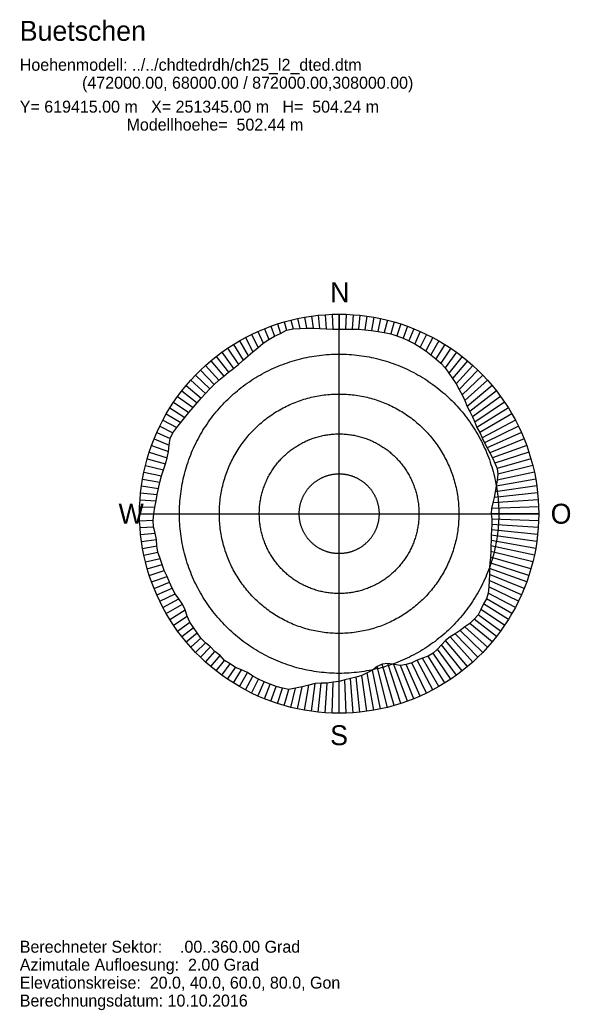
# Model space of a CAD drawing. Extents: x -80 to 58, y -124 to 124.
import ezdxf

# ---------------------------------------------------------------- set-up
doc = ezdxf.new("R2010")
doc.units = 0
for name, color, linetype in [('LINE001', 7, 'CONTINUOUS'), ('LINE002', 1, 'CONTINUOUS'), ('PLINE001', 7, 'CONTINUOUS'), ('PLINE002', 1, 'CONTINUOUS'), ('TEXT001', 7, 'CONTINUOUS')]:
    doc.layers.add(name, color=color, linetype=linetype)

msp = doc.modelspace()

# ---------------------------------------------------------------- linework, layer by layer
at = {"layer": 'LINE001'}
for p, q in [((0, -50), (0, 50)), ((-50, 0), (50, 0))]:
    msp.add_line(p, q, dxfattribs=at)
at = {"layer": 'LINE002'}
for p, q in [((-5.2264, 49.7261), (-4.8794, 46.4245)), ((-3.4878, 49.8782), (-3.2408, 46.3452)), ((-1.745, 49.9695), (-1.6144, 46.231)), ((0, 50), (0, 46.2543)), ((0, 50), (0, 46.2543)), ((1.745, 49.9695), (1.616, 46.276)), ((3.4878, 49.8782), (3.2356, 46.2712)), ((5.2264, 49.7261), (4.86, 46.2396)), ((-15.4508, 47.5528), (-14.6845, 45.1943)), ((-13.7819, 48.0631), (-13.1788, 45.9598)), ((-12.0961, 48.5148), (-11.5489, 46.3202)), ((-10.3956, 48.9074), (-9.8702, 46.4356)), ((-8.6824, 49.2404), (-8.1962, 46.483)), ((-6.9587, 49.5134), (-6.5345, 46.4953)), ((6.9587, 49.5134), (6.4767, 46.0838)), ((8.6824, 49.2404), (8.0914, 45.8885)), ((10.3956, 48.9074), (9.7021, 45.6447)), ((12.0961, 48.5148), (11.317, 45.3899)), ((13.7819, 48.0631), (12.918, 45.0505)), ((15.4508, 47.5528), (14.4858, 44.5828)), ((-21.9186, 44.9397), (-20.3232, 41.6688)), ((-20.3368, 45.6773), (-19.0216, 42.7232)), ((-18.7303, 46.3592), (-17.643, 43.668)), ((-17.101, 46.9846), (-16.1801, 44.4543)), ((17.101, 46.9846), (16.023, 44.0228)), ((18.7303, 46.3592), (17.5016, 43.3179)), ((20.3368, 45.6773), (18.9379, 42.5352)), ((21.9186, 44.9397), (20.3373, 41.6976)), ((-26.496, 42.4024), (-24.0445, 38.4793)), ((-25, 43.3013), (-22.8288, 39.5407)), ((-23.4736, 44.1474), (-21.5861, 40.5976)), ((23.4736, 44.1474), (21.7023, 40.816)), ((25, 43.3013), (23.0051, 39.846)), ((26.496, 42.4024), (24.2534, 38.8135)), ((-29.3893, 40.4509), (-26.4637, 36.4242)), ((-27.9596, 41.4519), (-25.2361, 37.4141)), ((27.9596, 41.4519), (25.4399, 37.7162)), ((29.3893, 40.4509), (26.5311, 36.5169)), ((-32.1394, 38.3022), (-28.9252, 34.4717)), ((-30.7831, 39.4005), (-27.6881, 35.4392)), ((30.7831, 39.4005), (27.5101, 35.2113)), ((32.1394, 38.3022), (28.4277, 33.8788)), ((-34.7329, 35.967), (-31.3026, 32.4148)), ((-33.4565, 37.1572), (-30.138, 33.4716)), ((33.4565, 37.1572), (29.2997, 32.5407)), ((34.7329, 35.967), (30.0876, 31.1566)), ((-37.1572, 33.4565), (-33.4938, 30.158)), ((-35.967, 34.7329), (-32.4116, 31.2995)), ((35.967, 34.7329), (30.8168, 29.7594)), ((37.1572, 33.4565), (31.4702, 28.3359)), ((-39.4005, 30.7831), (-35.5695, 27.7899)), ((-38.3022, 32.1394), (-34.5389, 28.9816)), ((38.3022, 32.1394), (32.0445, 26.8885)), ((39.4005, 30.7831), (32.7383, 25.578)), ((-41.4519, 27.9596), (-37.6314, 25.3827)), ((-40.4509, 29.3893), (-36.5865, 26.5816)), ((40.4509, 29.3893), (33.3949, 24.2628)), ((41.4519, 27.9596), (34.0086, 22.9391)), ((-43.3013, 25), (-39.6349, 22.8832)), ((-42.4024, 26.496), (-38.6281, 24.1375)), ((42.4024, 26.496), (34.524, 21.573)), ((43.3013, 25), (35.2716, 20.3641)), ((-44.1474, 23.4736), (-40.6475, 21.6127)), ((44.1474, 23.4736), (35.8202, 19.0459)), ((-45.6773, 20.3368), (-42.3025, 18.8343)), ((-44.9397, 21.9186), (-41.6293, 20.304)), ((44.9397, 21.9186), (36.4019, 17.7544)), ((45.6773, 20.3368), (37.1033, 16.5195)), ((-46.3592, 18.7303), (-42.5581, 17.1946)), ((46.3592, 18.7303), (37.7688, 15.2596)), ((-47.5528, 15.4508), (-43.0798, 13.9975)), ((-46.9846, 17.101), (-42.7359, 15.5546)), ((46.9846, 17.101), (38.4139, 13.9815)), ((47.5528, 15.4508), (39.04, 12.6849)), ((-48.0631, 13.7819), (-43.4912, 12.4709)), ((48.0631, 13.7819), (39.5902, 11.3523)), ((-48.9074, 10.3956), (-44.5055, 9.4599)), ((-48.5148, 12.0961), (-43.9801, 10.9655)), ((48.9074, 10.3956), (39.587, 8.4145)), ((48.5148, 12.0961), (39.7824, 9.9189)), ((-49.2404, 8.6824), (-44.9285, 7.9221)), ((49.2404, 8.6824), (39.3752, 6.9429)), ((-49.7261, 5.2264), (-45.5779, 4.7904)), ((-49.5134, 6.9587), (-45.2695, 6.3622)), ((49.7261, 5.2264), (38.8226, 4.0804)), ((49.5134, 6.9587), (39.1117, 5.4968)), ((-49.8782, 3.4878), (-45.8354, 3.2051)), ((49.8782, 3.4878), (38.5193, 2.6935)), ((-50, 0), (-46.4133, 0)), ((-49.9695, 1.745), (-46.1461, 1.6115)), ((50, 0), (38.1058, 0)), ((49.9695, 1.745), (38.182, 1.3333)), ((-49.9695, -1.745), (-46.5598, -1.6259)), ((49.9695, -1.745), (38.213, -1.3344)), ((-49.8782, -3.4878), (-46.49, -3.2509)), ((-49.7261, -5.2264), (-46.0705, -4.8422)), ((49.7261, -5.2264), (38.1434, -4.009)), ((49.8782, -3.4878), (38.2334, -2.6735)), ((-49.5134, -6.9587), (-45.7386, -6.4281)), ((49.2404, -8.6824), (38.0612, -6.7112)), ((49.5134, -6.9587), (38.1217, -5.3576)), ((-49.2404, -8.6824), (-45.6505, -8.0494)), ((-48.9074, -10.3956), (-45.4325, -9.657)), ((48.5148, -12.0961), (37.9843, -9.4706)), ((48.9074, -10.3956), (37.9923, -8.0755)), ((-48.5148, -12.0961), (-44.8332, -11.1782)), ((47.5528, -15.4508), (37.7494, -12.2655)), ((48.0631, -13.7819), (37.9059, -10.8693)), ((-48.0631, -13.7819), (-44.2951, -12.7014)), ((-47.5528, -15.4508), (-43.798, -14.2308)), ((46.9846, -17.101), (37.7054, -13.7237)), ((-46.9846, -17.101), (-43.1122, -15.6916)), ((-46.3592, -18.7303), (-42.457, -17.1538)), ((45.6773, -20.3368), (37.5743, -16.7292)), ((46.3592, -18.7303), (37.6384, -15.2069)), ((-45.6773, -20.3368), (-41.8458, -18.631)), ((44.9397, -21.9186), (37.4959, -18.288)), ((-44.9397, -21.9186), (-41.0903, -20.0411)), ((-44.1474, -23.4736), (-40.1443, -21.3451)), ((43.3013, -25), (36.8751, -21.2898)), ((44.1474, -23.4736), (37.3742, -19.8722)), ((-43.3013, -25), (-39.2339, -22.6517)), ((-42.4024, -26.496), (-38.5557, -24.0923)), ((41.4519, -27.9596), (35.5344, -23.9682)), ((42.4024, -26.496), (36.1275, -22.575)), ((-41.4519, -27.9596), (-38.1102, -25.7056)), ((-40.4509, -29.3893), (-37.3804, -27.1584)), ((39.4005, -30.7831), (33.8184, -26.4218)), ((40.4509, -29.3893), (34.8309, -25.3061)), ((-39.4005, -30.7831), (-36.4691, -28.4928)), ((35.967, -34.7329), (30.2782, -29.2394)), ((37.1572, -33.4565), (31.5008, -28.3635)), ((38.3022, -32.1394), (32.7414, -27.4733)), ((-38.3022, -32.1394), (-35.6047, -29.8759)), ((-37.1572, -33.4565), (-34.6537, -31.2023)), ((32.1394, -38.3022), (26.6653, -31.7784)), ((33.4565, -37.1572), (27.8024, -30.8777)), ((34.7329, -35.967), (29.0596, -30.0921)), ((-35.967, -34.7329), (-33.4839, -32.335)), ((-34.7329, -35.967), (-32.2371, -33.3825)), ((-33.4565, -37.1572), (-31.0967, -34.5364)), ((29.3893, -40.4509), (24.6532, -33.9322)), ((30.7831, -39.4005), (25.6487, -32.8289)), ((-32.1394, -38.3022), (-29.8071, -35.5227)), ((-30.7831, -39.4005), (-28.7024, -36.7375)), ((23.4736, -44.1474), (19.5195, -36.7108)), ((25, -43.3013), (20.9034, -36.2057)), ((26.496, -42.4024), (22.3103, -35.704)), ((27.9596, -41.4519), (23.5621, -34.9322)), ((-29.3893, -40.4509), (-27.3072, -37.5851)), ((-27.9596, -41.4519), (-25.9814, -38.519)), ((-26.496, -42.4024), (-24.4259, -39.0896)), ((10.3956, -48.9074), (8.3266, -39.1735)), ((12.0961, -48.5148), (9.5385, -38.2567)), ((13.7819, -48.0631), (10.8165, -37.7217)), ((15.4508, -47.5528), (12.1811, -37.4896)), ((17.101, -46.9846), (13.7386, -37.7465)), ((18.7303, -46.3592), (15.3515, -37.9962)), ((20.3368, -45.6773), (16.8339, -37.8096)), ((21.9186, -44.9397), (18.2067, -37.3292)), ((-25, -43.3013), (-22.983, -39.8078)), ((-23.4736, -44.1474), (-21.6484, -40.7146)), ((-21.9186, -44.9397), (-20.2018, -41.4199)), ((-20.3368, -45.6773), (-18.7507, -42.1148)), ((0, -50), (0, -42.0383)), ((1.745, -49.9695), (1.4549, -41.6624)), ((3.4878, -49.8782), (2.8888, -41.3124)), ((5.2264, -49.7261), (4.3003, -40.9143)), ((6.9587, -49.5134), (5.6924, -40.5034)), ((8.6824, -49.2404), (7.0319, -39.8798)), ((-18.7303, -46.3592), (-17.252, -42.7001)), ((-17.101, -46.9846), (-15.7495, -43.2714)), ((-15.4508, -47.5528), (-14.2106, -43.7359)), ((-13.7819, -48.0631), (-12.6375, -44.0723)), ((-12.0961, -48.5148), (-10.8929, -43.689)), ((-10.3956, -48.9074), (-9.2219, -43.3855)), ((-8.6824, -49.2404), (-7.5741, -42.9547)), ((-6.9587, -49.5134), (-5.9798, -42.5485)), ((-5.2264, -49.7261), (-4.4612, -42.4458)), ((-3.4878, -49.8782), (-2.9689, -42.4572)), ((-1.745, -49.9695), (-1.4744, -42.2219))]:
    msp.add_line(p, q, dxfattribs=at)
at = {"layer": 'PLINE001'}
for points in [[(0, 50), (1.745, 49.9695), (3.4878, 49.8782), (5.2264, 49.7261), (6.9587, 49.5134), (8.6824, 49.2404), (10.3956, 48.9074), (12.0961, 48.5148), (13.7819, 48.0631), (15.4508, 47.5528), (17.101, 46.9846), (18.7303, 46.3592), (20.3368, 45.6773), (21.9186, 44.9397), (23.4736, 44.1474), (25, 43.3013), (26.496, 42.4024), (27.9596, 41.4519), (29.3893, 40.4509), (30.7831, 39.4005), (32.1394, 38.3022), (33.4565, 37.1572), (34.7329, 35.967), (35.967, 34.7329), (37.1572, 33.4565), (38.3022, 32.1394), (39.4005, 30.7831), (40.4509, 29.3893), (41.4519, 27.9596), (42.4024, 26.496), (43.3013, 25), (44.1474, 23.4736), (44.9397, 21.9186), (45.6773, 20.3368), (46.3592, 18.7303), (46.9846, 17.101), (47.5528, 15.4508), (48.0631, 13.7819), (48.5148, 12.0961), (48.9074, 10.3956), (49.2404, 8.6824), (49.5134, 6.9587), (49.7261, 5.2264), (49.8782, 3.4878), (49.9695, 1.745), (50, 0), (49.9695, -1.745), (49.8782, -3.4878), (49.7261, -5.2264), (49.5134, -6.9587), (49.2404, -8.6824), (48.9074, -10.3956), (48.5148, -12.0961), (48.0631, -13.7819), (47.5528, -15.4508), (46.9846, -17.101), (46.3592, -18.7303), (45.6773, -20.3368), (44.9397, -21.9186), (44.1474, -23.4736), (43.3013, -25), (42.4024, -26.496), (41.4519, -27.9596), (40.4509, -29.3893), (39.4005, -30.7831), (38.3022, -32.1394), (37.1572, -33.4565), (35.967, -34.7329), (34.7329, -35.967), (33.4565, -37.1572), (32.1394, -38.3022), (30.7831, -39.4005), (29.3893, -40.4509), (27.9596, -41.4519), (26.496, -42.4024), (25, -43.3013), (23.4736, -44.1474), (21.9186, -44.9397), (20.3368, -45.6773), (18.7303, -46.3592), (17.101, -46.9846), (15.4508, -47.5528), (13.7819, -48.0631), (12.0961, -48.5148), (10.3956, -48.9074), (8.6824, -49.2404), (6.9587, -49.5134), (5.2264, -49.7261), (3.4878, -49.8782), (1.745, -49.9695), (0, -50), (-1.745, -49.9695), (-3.4878, -49.8782), (-5.2264, -49.7261), (-6.9587, -49.5134), (-8.6824, -49.2404), (-10.3956, -48.9074), (-12.0961, -48.5148), (-13.7819, -48.0631), (-15.4508, -47.5528), (-17.101, -46.9846), (-18.7303, -46.3592), (-20.3368, -45.6773), (-21.9186, -44.9397), (-23.4736, -44.1474), (-25, -43.3013), (-26.496, -42.4024), (-27.9596, -41.4519), (-29.3893, -40.4509), (-30.7831, -39.4005), (-32.1394, -38.3022), (-33.4565, -37.1572), (-34.7329, -35.967), (-35.967, -34.7329), (-37.1572, -33.4565), (-38.3022, -32.1394), (-39.4005, -30.7831), (-40.4509, -29.3893), (-41.4519, -27.9596), (-42.4024, -26.496), (-43.3013, -25), (-44.1474, -23.4736), (-44.9397, -21.9186), (-45.6773, -20.3368), (-46.3592, -18.7303), (-46.9846, -17.101), (-47.5528, -15.4508), (-48.0631, -13.7819), (-48.5148, -12.0961), (-48.9074, -10.3956), (-49.2404, -8.6824), (-49.5134, -6.9587), (-49.7261, -5.2264), (-49.8782, -3.4878), (-49.9695, -1.745), (-50, 0), (-49.9695, 1.745), (-49.8782, 3.4878), (-49.7261, 5.2264), (-49.5134, 6.9587), (-49.2404, 8.6824), (-48.9074, 10.3956), (-48.5148, 12.0961), (-48.0631, 13.7819), (-47.5528, 15.4508), (-46.9846, 17.101), (-46.3592, 18.7303), (-45.6773, 20.3368), (-44.9397, 21.9186), (-44.1474, 23.4736), (-43.3013, 25), (-42.4024, 26.496), (-41.4519, 27.9596), (-40.4509, 29.3893), (-39.4005, 30.7831), (-38.3022, 32.1394), (-37.1572, 33.4565), (-35.967, 34.7329), (-34.7329, 35.967), (-33.4565, 37.1572), (-32.1394, 38.3022), (-30.7831, 39.4005), (-29.3893, 40.4509), (-27.9596, 41.4519), (-26.496, 42.4024), (-25, 43.3013), (-23.4736, 44.1474), (-21.9186, 44.9397), (-20.3368, 45.6773), (-18.7303, 46.3592), (-17.101, 46.9846), (-15.4508, 47.5528), (-13.7819, 48.0631), (-12.0961, 48.5148), (-10.3956, 48.9074), (-8.6824, 49.2404), (-6.9587, 49.5134), (-5.2264, 49.7261), (-3.4878, 49.8782), (-1.745, 49.9695), (0, 50)], [(0.6283, 39.9951), (1.2564, 39.9803), (1.8843, 39.9556), (2.5116, 39.9211), (3.1384, 39.8767), (3.7643, 39.8225), (4.3894, 39.7584), (5.0133, 39.6846), (5.636, 39.6009), (6.2574, 39.5075), (6.8772, 39.4044), (7.4953, 39.2915), (8.1115, 39.1689), (8.7257, 39.0367), (9.3378, 38.8948), (9.9476, 38.7433), (10.5549, 38.5823), (11.1596, 38.4117), (11.7616, 38.2317), (12.3607, 38.0423), (12.9567, 37.8434), (13.5495, 37.6352), (14.139, 37.4178), (14.725, 37.1911), (15.3073, 36.9552), (15.8859, 36.7102), (16.4606, 36.4561), (17.0312, 36.1931), (17.5976, 35.9211), (18.1596, 35.6403), (18.7172, 35.3506), (19.2701, 35.0523), (19.8183, 34.7453), (20.3617, 34.4297), (20.8999, 34.1056), (21.4331, 33.7731), (21.9609, 33.4323), (22.4833, 33.0832), (23.0002, 32.726), (23.5114, 32.3607), (24.0168, 31.9874), (24.5163, 31.6062), (25.0097, 31.2172), (25.497, 30.8205), (25.9779, 30.4162), (26.4525, 30.0044), (26.9205, 29.5852), (27.3819, 29.1587), (27.8365, 28.7251), (28.2843, 28.2843), (28.7251, 27.8365), (29.1587, 27.3819), (29.5852, 26.9205), (30.0044, 26.4525), (30.4162, 25.9779), (30.8205, 25.497), (31.2172, 25.0097), (31.6062, 24.5163), (31.9874, 24.0168), (32.3607, 23.5114), (32.726, 23.0002), (33.0832, 22.4833), (33.4323, 21.9609), (33.7731, 21.4331), (34.1056, 20.8999), (34.4297, 20.3617), (34.7453, 19.8183), (35.0523, 19.2701), (35.3506, 18.7172), (35.6403, 18.1596), (35.9211, 17.5976), (36.1931, 17.0312), (36.4561, 16.4606), (36.7102, 15.8859), (36.9552, 15.3073), (37.1911, 14.725), (37.4178, 14.139), (37.6352, 13.5495), (37.8434, 12.9567), (38.0423, 12.3607), (38.2317, 11.7616), (38.4117, 11.1596), (38.5823, 10.5549), (38.7433, 9.9476), (38.8948, 9.3378), (39.0367, 8.7257), (39.1689, 8.1115), (39.2915, 7.4953), (39.4044, 6.8772), (39.5075, 6.2574), (39.6009, 5.636), (39.6846, 5.0133), (39.7584, 4.3894), (39.8225, 3.7643), (39.8767, 3.1384), (39.9211, 2.5116), (39.9556, 1.8843), (39.9803, 1.2564), (39.9951, 0.6283), (40, 0), (39.9951, -0.6283), (39.9803, -1.2564), (39.9556, -1.8843), (39.9211, -2.5116), (39.8767, -3.1384), (39.8225, -3.7643), (39.7584, -4.3894), (39.6846, -5.0133), (39.6009, -5.636), (39.5075, -6.2574), (39.4044, -6.8772), (39.2915, -7.4953), (39.1689, -8.1115), (39.0367, -8.7257), (38.8948, -9.3378), (38.7433, -9.9476), (38.5823, -10.5549), (38.4117, -11.1596), (38.2317, -11.7616), (38.0423, -12.3607), (37.8434, -12.9567), (37.6352, -13.5495), (37.4178, -14.139), (37.1911, -14.725), (36.9552, -15.3073), (36.7102, -15.8859), (36.4561, -16.4606), (36.1931, -17.0312), (35.9211, -17.5976), (35.6403, -18.1596), (35.3506, -18.7172), (35.0523, -19.2701), (34.7453, -19.8183), (34.4297, -20.3617), (34.1056, -20.8999), (33.7731, -21.4331), (33.4323, -21.9609), (33.0832, -22.4833), (32.726, -23.0002), (32.3607, -23.5114), (31.9874, -24.0168), (31.6062, -24.5163), (31.2172, -25.0097), (30.8205, -25.497), (30.4162, -25.9779), (30.0044, -26.4525), (29.5852, -26.9205), (29.1587, -27.3819), (28.7251, -27.8365), (28.2843, -28.2843), (27.8365, -28.7251), (27.3819, -29.1587), (26.9205, -29.5852), (26.4525, -30.0044), (25.9779, -30.4162), (25.497, -30.8205), (25.0097, -31.2172), (24.5163, -31.6062), (24.0168, -31.9874), (23.5114, -32.3607), (23.0002, -32.726), (22.4833, -33.0832), (21.9609, -33.4323), (21.4331, -33.7731), (20.8999, -34.1056), (20.3617, -34.4297), (19.8183, -34.7453), (19.2701, -35.0523), (18.7172, -35.3506), (18.1596, -35.6403), (17.5976, -35.9211), (17.0312, -36.1931), (16.4606, -36.4561), (15.8859, -36.7102), (15.3073, -36.9552), (14.725, -37.1911), (14.139, -37.4178), (13.5495, -37.6352), (12.9567, -37.8434), (12.3607, -38.0423), (11.7616, -38.2317), (11.1596, -38.4117), (10.5549, -38.5823), (9.9476, -38.7433), (9.3378, -38.8948), (8.7257, -39.0367), (8.1115, -39.1689), (7.4953, -39.2915), (6.8772, -39.4044), (6.2574, -39.5075), (5.636, -39.6009), (5.0133, -39.6846), (4.3894, -39.7584), (3.7643, -39.8225), (3.1384, -39.8767), (2.5116, -39.9211), (1.8843, -39.9556), (1.2564, -39.9803), (0.6283, -39.9951), (0, -40), (-0.6283, -39.9951), (-1.2564, -39.9803), (-1.8843, -39.9556), (-2.5116, -39.9211), (-3.1384, -39.8767), (-3.7643, -39.8225), (-4.3894, -39.7584), (-5.0133, -39.6846), (-5.636, -39.6009), (-6.2574, -39.5075), (-6.8772, -39.4044), (-7.4953, -39.2915), (-8.1115, -39.1689), (-8.7257, -39.0367), (-9.3378, -38.8948), (-9.9476, -38.7433), (-10.5549, -38.5823), (-11.1596, -38.4117), (-11.7616, -38.2317), (-12.3607, -38.0423), (-12.9567, -37.8434), (-13.5495, -37.6352), (-14.139, -37.4178), (-14.725, -37.1911), (-15.3073, -36.9552), (-15.8859, -36.7102), (-16.4606, -36.4561), (-17.0312, -36.1931), (-17.5976, -35.9211), (-18.1596, -35.6403), (-18.7172, -35.3506), (-19.2701, -35.0523), (-19.8183, -34.7453), (-20.3617, -34.4297), (-20.8999, -34.1056), (-21.4331, -33.7731), (-21.9609, -33.4323), (-22.4833, -33.0832), (-23.0002, -32.726), (-23.5114, -32.3607), (-24.0168, -31.9874), (-24.5163, -31.6062), (-25.0097, -31.2172), (-25.497, -30.8205), (-25.9779, -30.4162), (-26.4525, -30.0044), (-26.9205, -29.5852), (-27.3819, -29.1587), (-27.8365, -28.7251), (-28.2843, -28.2843), (-28.7251, -27.8365), (-29.1587, -27.3819), (-29.5852, -26.9205), (-30.0044, -26.4525), (-30.4162, -25.9779), (-30.8205, -25.497), (-31.2172, -25.0097), (-31.6062, -24.5163), (-31.9874, -24.0168), (-32.3607, -23.5114), (-32.726, -23.0002), (-33.0832, -22.4833), (-33.4323, -21.9609), (-33.7731, -21.4331), (-34.1056, -20.8999), (-34.4297, -20.3617), (-34.7453, -19.8183), (-35.0523, -19.2701), (-35.3506, -18.7172), (-35.6403, -18.1596), (-35.9211, -17.5976), (-36.1931, -17.0312), (-36.4561, -16.4606), (-36.7102, -15.8859), (-36.9552, -15.3073), (-37.1911, -14.725), (-37.4178, -14.139), (-37.6352, -13.5495), (-37.8434, -12.9567), (-38.0423, -12.3607), (-38.2317, -11.7616), (-38.4117, -11.1596), (-38.5823, -10.5549), (-38.7433, -9.9476), (-38.8948, -9.3378), (-39.0367, -8.7257), (-39.1689, -8.1115), (-39.2915, -7.4953), (-39.4044, -6.8772), (-39.5075, -6.2574), (-39.6009, -5.636), (-39.6846, -5.0133), (-39.7584, -4.3894), (-39.8225, -3.7643), (-39.8767, -3.1384), (-39.9211, -2.5116), (-39.9556, -1.8843), (-39.9803, -1.2564), (-39.9951, -0.6283), (-40, 0), (-39.9951, 0.6283), (-39.9803, 1.2564), (-39.9556, 1.8843), (-39.9211, 2.5116), (-39.8767, 3.1384), (-39.8225, 3.7643), (-39.7584, 4.3894), (-39.6846, 5.0133), (-39.6009, 5.636), (-39.5075, 6.2574), (-39.4044, 6.8772), (-39.2915, 7.4953), (-39.1689, 8.1115), (-39.0367, 8.7257), (-38.8948, 9.3378), (-38.7433, 9.9476), (-38.5823, 10.5549), (-38.4117, 11.1596), (-38.2317, 11.7616), (-38.0423, 12.3607), (-37.8434, 12.9567), (-37.6352, 13.5495), (-37.4178, 14.139), (-37.1911, 14.725), (-36.9552, 15.3073), (-36.7102, 15.8859), (-36.4561, 16.4606), (-36.1931, 17.0312), (-35.9211, 17.5976), (-35.6403, 18.1596), (-35.3506, 18.7172), (-35.0523, 19.2701), (-34.7453, 19.8183), (-34.4297, 20.3617), (-34.1056, 20.8999), (-33.7731, 21.4331), (-33.4323, 21.9609), (-33.0832, 22.4833), (-32.726, 23.0002), (-32.3607, 23.5114), (-31.9874, 24.0168), (-31.6062, 24.5163), (-31.2172, 25.0097), (-30.8205, 25.497), (-30.4162, 25.9779), (-30.0044, 26.4525), (-29.5852, 26.9205), (-29.1587, 27.3819), (-28.7251, 27.8365), (-28.2843, 28.2843), (-27.8365, 28.7251), (-27.3819, 29.1587), (-26.9205, 29.5852), (-26.4525, 30.0044), (-25.9779, 30.4162), (-25.497, 30.8205), (-25.0097, 31.2172), (-24.5163, 31.6062), (-24.0168, 31.9874), (-23.5114, 32.3607), (-23.0002, 32.726), (-22.4833, 33.0832), (-21.9609, 33.4323), (-21.4331, 33.7731), (-20.8999, 34.1056), (-20.3617, 34.4297), (-19.8183, 34.7453), (-19.2701, 35.0523), (-18.7172, 35.3506), (-18.1596, 35.6403), (-17.5976, 35.9211), (-17.0312, 36.1931), (-16.4606, 36.4561), (-15.8859, 36.7102), (-15.3073, 36.9552), (-14.725, 37.1911), (-14.139, 37.4178), (-13.5495, 37.6352), (-12.9567, 37.8434), (-12.3607, 38.0423), (-11.7616, 38.2317), (-11.1596, 38.4117), (-10.5549, 38.5823), (-9.9476, 38.7433), (-9.3378, 38.8948), (-8.7257, 39.0367), (-8.1115, 39.1689), (-7.4953, 39.2915), (-6.8772, 39.4044), (-6.2574, 39.5075), (-5.636, 39.6009), (-5.0133, 39.6846), (-4.3894, 39.7584), (-3.7643, 39.8225), (-3.1384, 39.8767), (-2.5116, 39.9211), (-1.8843, 39.9556), (-1.2564, 39.9803), (-0.6283, 39.9951), (0, 40), (0.6283, 39.9951)], [(0.4712, 29.9963), (0.9423, 29.9852), (1.4132, 29.9667), (1.8837, 29.9408), (2.3538, 29.9075), (2.8232, 29.8669), (3.292, 29.8188), (3.76, 29.7634), (4.227, 29.7007), (4.693, 29.6306), (5.1579, 29.5533), (5.6214, 29.4686), (6.0836, 29.3767), (6.5443, 29.2775), (7.0034, 29.1711), (7.4607, 29.0575), (7.9162, 28.9367), (8.3697, 28.8088), (8.8212, 28.6738), (9.2705, 28.5317), (9.7175, 28.3826), (10.1621, 28.2264), (10.6042, 28.0633), (11.0437, 27.8933), (11.4805, 27.7164), (11.9144, 27.5326), (12.3454, 27.3421), (12.7734, 27.1448), (13.1982, 26.9408), (13.6197, 26.7302), (14.0379, 26.513), (14.4526, 26.2892), (14.8638, 26.0589), (15.2712, 25.8223), (15.675, 25.5792), (16.0748, 25.3298), (16.4707, 25.0742), (16.8625, 24.8124), (17.2502, 24.5445), (17.6336, 24.2705), (18.0126, 23.9905), (18.3872, 23.7047), (18.7573, 23.4129), (19.1227, 23.1154), (19.4834, 22.8122), (19.8394, 22.5033), (20.1904, 22.1889), (20.5364, 21.8691), (20.8774, 21.5438), (21.2132, 21.2132), (21.5438, 20.8774), (21.8691, 20.5364), (22.1889, 20.1904), (22.5033, 19.8394), (22.8122, 19.4834), (23.1154, 19.1227), (23.4129, 18.7573), (23.7047, 18.3872), (23.9905, 18.0126), (24.2705, 17.6336), (24.5445, 17.2502), (24.8124, 16.8625), (25.0742, 16.4707), (25.3298, 16.0748), (25.5792, 15.675), (25.8223, 15.2712), (26.0589, 14.8638), (26.2892, 14.4526), (26.513, 14.0379), (26.7302, 13.6197), (26.9408, 13.1982), (27.1448, 12.7734), (27.3421, 12.3454), (27.5326, 11.9144), (27.7164, 11.4805), (27.8933, 11.0437), (28.0633, 10.6042), (28.2264, 10.1621), (28.3826, 9.7175), (28.5317, 9.2705), (28.6738, 8.8212), (28.8088, 8.3697), (28.9367, 7.9162), (29.0575, 7.4607), (29.1711, 7.0034), (29.2775, 6.5443), (29.3767, 6.0836), (29.4686, 5.6214), (29.5533, 5.1579), (29.6306, 4.693), (29.7007, 4.227), (29.7634, 3.76), (29.8188, 3.292), (29.8669, 2.8232), (29.9075, 2.3538), (29.9408, 1.8837), (29.9667, 1.4132), (29.9852, 0.9423), (29.9963, 0.4712), (30, 0), (29.9963, -0.4712), (29.9852, -0.9423), (29.9667, -1.4132), (29.9408, -1.8837), (29.9075, -2.3538), (29.8669, -2.8232), (29.8188, -3.292), (29.7634, -3.76), (29.7007, -4.227), (29.6306, -4.693), (29.5533, -5.1579), (29.4686, -5.6214), (29.3767, -6.0836), (29.2775, -6.5443), (29.1711, -7.0034), (29.0575, -7.4607), (28.9367, -7.9162), (28.8088, -8.3697), (28.6738, -8.8212), (28.5317, -9.2705), (28.3826, -9.7175), (28.2264, -10.1621), (28.0633, -10.6042), (27.8933, -11.0437), (27.7164, -11.4805), (27.5326, -11.9144), (27.3421, -12.3454), (27.1448, -12.7734), (26.9408, -13.1982), (26.7302, -13.6197), (26.513, -14.0379), (26.2892, -14.4526), (26.0589, -14.8638), (25.8223, -15.2712), (25.5792, -15.675), (25.3298, -16.0748), (25.0742, -16.4707), (24.8124, -16.8625), (24.5445, -17.2502), (24.2705, -17.6336), (23.9905, -18.0126), (23.7047, -18.3872), (23.4129, -18.7573), (23.1154, -19.1227), (22.8122, -19.4834), (22.5033, -19.8394), (22.1889, -20.1904), (21.8691, -20.5364), (21.5438, -20.8774), (21.2132, -21.2132), (20.8774, -21.5438), (20.5364, -21.8691), (20.1904, -22.1889), (19.8394, -22.5033), (19.4834, -22.8122), (19.1227, -23.1154), (18.7573, -23.4129), (18.3872, -23.7047), (18.0126, -23.9905), (17.6336, -24.2705), (17.2502, -24.5445), (16.8625, -24.8124), (16.4707, -25.0742), (16.0748, -25.3298), (15.675, -25.5792), (15.2712, -25.8223), (14.8638, -26.0589), (14.4526, -26.2892), (14.0379, -26.513), (13.6197, -26.7302), (13.1982, -26.9408), (12.7734, -27.1448), (12.3454, -27.3421), (11.9144, -27.5326), (11.4805, -27.7164), (11.0437, -27.8933), (10.6042, -28.0633), (10.1621, -28.2264), (9.7175, -28.3826), (9.2705, -28.5317), (8.8212, -28.6738), (8.3697, -28.8088), (7.9162, -28.9367), (7.4607, -29.0575), (7.0034, -29.1711), (6.5443, -29.2775), (6.0836, -29.3767), (5.6214, -29.4686), (5.1579, -29.5533), (4.693, -29.6306), (4.227, -29.7007), (3.76, -29.7634), (3.292, -29.8188), (2.8232, -29.8669), (2.3538, -29.9075), (1.8837, -29.9408), (1.4132, -29.9667), (0.9423, -29.9852), (0.4712, -29.9963), (0, -30), (-0.4712, -29.9963), (-0.9423, -29.9852), (-1.4132, -29.9667), (-1.8837, -29.9408), (-2.3538, -29.9075), (-2.8232, -29.8669), (-3.292, -29.8188), (-3.76, -29.7634), (-4.227, -29.7007), (-4.693, -29.6306), (-5.1579, -29.5533), (-5.6214, -29.4686), (-6.0836, -29.3767), (-6.5443, -29.2775), (-7.0034, -29.1711), (-7.4607, -29.0575), (-7.9162, -28.9367), (-8.3697, -28.8088), (-8.8212, -28.6738), (-9.2705, -28.5317), (-9.7175, -28.3826), (-10.1621, -28.2264), (-10.6042, -28.0633), (-11.0437, -27.8933), (-11.4805, -27.7164), (-11.9144, -27.5326), (-12.3454, -27.3421), (-12.7734, -27.1448), (-13.1982, -26.9408), (-13.6197, -26.7302), (-14.0379, -26.513), (-14.4526, -26.2892), (-14.8638, -26.0589), (-15.2712, -25.8223), (-15.675, -25.5792), (-16.0748, -25.3298), (-16.4707, -25.0742), (-16.8625, -24.8124), (-17.2502, -24.5445), (-17.6336, -24.2705), (-18.0126, -23.9905), (-18.3872, -23.7047), (-18.7573, -23.4129), (-19.1227, -23.1154), (-19.4834, -22.8122), (-19.8394, -22.5033), (-20.1904, -22.1889), (-20.5364, -21.8691), (-20.8774, -21.5438), (-21.2132, -21.2132), (-21.5438, -20.8774), (-21.8691, -20.5364), (-22.1889, -20.1904), (-22.5033, -19.8394), (-22.8122, -19.4834), (-23.1154, -19.1227), (-23.4129, -18.7573), (-23.7047, -18.3872), (-23.9905, -18.0126), (-24.2705, -17.6336), (-24.5445, -17.2502), (-24.8124, -16.8625), (-25.0742, -16.4707), (-25.3298, -16.0748), (-25.5792, -15.675), (-25.8223, -15.2712), (-26.0589, -14.8638), (-26.2892, -14.4526), (-26.513, -14.0379), (-26.7302, -13.6197), (-26.9408, -13.1982), (-27.1448, -12.7734), (-27.3421, -12.3454), (-27.5326, -11.9144), (-27.7164, -11.4805), (-27.8933, -11.0437), (-28.0633, -10.6042), (-28.2264, -10.1621), (-28.3826, -9.7175), (-28.5317, -9.2705), (-28.6738, -8.8212), (-28.8088, -8.3697), (-28.9367, -7.9162), (-29.0575, -7.4607), (-29.1711, -7.0034), (-29.2775, -6.5443), (-29.3767, -6.0836), (-29.4686, -5.6214), (-29.5533, -5.1579), (-29.6306, -4.693), (-29.7007, -4.227), (-29.7634, -3.76), (-29.8188, -3.292), (-29.8669, -2.8232), (-29.9075, -2.3538), (-29.9408, -1.8837), (-29.9667, -1.4132), (-29.9852, -0.9423), (-29.9963, -0.4712), (-30, 0), (-29.9963, 0.4712), (-29.9852, 0.9423), (-29.9667, 1.4132), (-29.9408, 1.8837), (-29.9075, 2.3538), (-29.8669, 2.8232), (-29.8188, 3.292), (-29.7634, 3.76), (-29.7007, 4.227), (-29.6306, 4.693), (-29.5533, 5.1579), (-29.4686, 5.6214), (-29.3767, 6.0836), (-29.2775, 6.5443), (-29.1711, 7.0034), (-29.0575, 7.4607), (-28.9367, 7.9162), (-28.8088, 8.3697), (-28.6738, 8.8212), (-28.5317, 9.2705), (-28.3826, 9.7175), (-28.2264, 10.1621), (-28.0633, 10.6042), (-27.8933, 11.0437), (-27.7164, 11.4805), (-27.5326, 11.9144), (-27.3421, 12.3454), (-27.1448, 12.7734), (-26.9408, 13.1982), (-26.7302, 13.6197), (-26.513, 14.0379), (-26.2892, 14.4526), (-26.0589, 14.8638), (-25.8223, 15.2712), (-25.5792, 15.675), (-25.3298, 16.0748), (-25.0742, 16.4707), (-24.8124, 16.8625), (-24.5445, 17.2502), (-24.2705, 17.6336), (-23.9905, 18.0126), (-23.7047, 18.3872), (-23.4129, 18.7573), (-23.1154, 19.1227), (-22.8122, 19.4834), (-22.5033, 19.8394), (-22.1889, 20.1904), (-21.8691, 20.5364), (-21.5438, 20.8774), (-21.2132, 21.2132), (-20.8774, 21.5438), (-20.5364, 21.8691), (-20.1904, 22.1889), (-19.8394, 22.5033), (-19.4834, 22.8122), (-19.1227, 23.1154), (-18.7573, 23.4129), (-18.3872, 23.7047), (-18.0126, 23.9905), (-17.6336, 24.2705), (-17.2502, 24.5445), (-16.8625, 24.8124), (-16.4707, 25.0742), (-16.0748, 25.3298), (-15.675, 25.5792), (-15.2712, 25.8223), (-14.8638, 26.0589), (-14.4526, 26.2892), (-14.0379, 26.513), (-13.6197, 26.7302), (-13.1982, 26.9408), (-12.7734, 27.1448), (-12.3454, 27.3421), (-11.9144, 27.5326), (-11.4805, 27.7164), (-11.0437, 27.8933), (-10.6042, 28.0633), (-10.1621, 28.2264), (-9.7175, 28.3826), (-9.2705, 28.5317), (-8.8212, 28.6738), (-8.3697, 28.8088), (-7.9162, 28.9367), (-7.4607, 29.0575), (-7.0034, 29.1711), (-6.5443, 29.2775), (-6.0836, 29.3767), (-5.6214, 29.4686), (-5.1579, 29.5533), (-4.693, 29.6306), (-4.227, 29.7007), (-3.76, 29.7634), (-3.292, 29.8188), (-2.8232, 29.8669), (-2.3538, 29.9075), (-1.8837, 29.9408), (-1.4132, 29.9667), (-0.9423, 29.9852), (-0.4712, 29.9963), (0, 30), (0.4712, 29.9963)], [(0.3141, 19.9975), (0.6282, 19.9901), (0.9421, 19.9778), (1.2558, 19.9605), (1.5692, 19.9383), (1.8822, 19.9112), (2.1947, 19.8792), (2.5067, 19.8423), (2.818, 19.8005), (3.1287, 19.7538), (3.4386, 19.7022), (3.7476, 19.6457), (4.0557, 19.5845), (4.3629, 19.5183), (4.6689, 19.4474), (4.9738, 19.3717), (5.2775, 19.2911), (5.5798, 19.2059), (5.8808, 19.1159), (6.1803, 19.0211), (6.4783, 18.9217), (6.7748, 18.8176), (7.0695, 18.7089), (7.3625, 18.5955), (7.6537, 18.4776), (7.943, 18.3551), (8.2303, 18.2281), (8.5156, 18.0965), (8.7988, 17.9606), (9.0798, 17.8201), (9.3586, 17.6753), (9.6351, 17.5261), (9.9092, 17.3726), (10.1808, 17.2148), (10.45, 17.0528), (10.7165, 16.8866), (10.9805, 16.7161), (11.2417, 16.5416), (11.5001, 16.363), (11.7557, 16.1803), (12.0084, 15.9937), (12.2581, 15.8031), (12.5049, 15.6086), (12.7485, 15.4103), (12.989, 15.2081), (13.2262, 15.0022), (13.4602, 14.7926), (13.6909, 14.5794), (13.9183, 14.3625), (14.1421, 14.1421), (14.3625, 13.9183), (14.5794, 13.6909), (14.7926, 13.4602), (15.0022, 13.2262), (15.2081, 12.989), (15.4103, 12.7485), (15.6086, 12.5049), (15.8031, 12.2581), (15.9937, 12.0084), (16.1803, 11.7557), (16.363, 11.5001), (16.5416, 11.2417), (16.7161, 10.9805), (16.8866, 10.7165), (17.0528, 10.45), (17.2148, 10.1808), (17.3726, 9.9092), (17.5261, 9.6351), (17.6753, 9.3586), (17.8201, 9.0798), (17.9606, 8.7988), (18.0965, 8.5156), (18.2281, 8.2303), (18.3551, 7.943), (18.4776, 7.6537), (18.5955, 7.3625), (18.7089, 7.0695), (18.8176, 6.7748), (18.9217, 6.4783), (19.0211, 6.1803), (19.1159, 5.8808), (19.2059, 5.5798), (19.2911, 5.2775), (19.3717, 4.9738), (19.4474, 4.6689), (19.5183, 4.3629), (19.5845, 4.0557), (19.6457, 3.7476), (19.7022, 3.4386), (19.7538, 3.1287), (19.8005, 2.818), (19.8423, 2.5067), (19.8792, 2.1947), (19.9112, 1.8822), (19.9383, 1.5692), (19.9605, 1.2558), (19.9778, 0.9421), (19.9901, 0.6282), (19.9975, 0.3141), (20, 0), (19.9975, -0.3141), (19.9901, -0.6282), (19.9778, -0.9421), (19.9605, -1.2558), (19.9383, -1.5692), (19.9112, -1.8822), (19.8792, -2.1947), (19.8423, -2.5067), (19.8005, -2.818), (19.7538, -3.1287), (19.7022, -3.4386), (19.6457, -3.7476), (19.5845, -4.0557), (19.5183, -4.3629), (19.4474, -4.6689), (19.3717, -4.9738), (19.2911, -5.2775), (19.2059, -5.5798), (19.1159, -5.8808), (19.0211, -6.1803), (18.9217, -6.4783), (18.8176, -6.7748), (18.7089, -7.0695), (18.5955, -7.3625), (18.4776, -7.6537), (18.3551, -7.943), (18.2281, -8.2303), (18.0965, -8.5156), (17.9606, -8.7988), (17.8201, -9.0798), (17.6753, -9.3586), (17.5261, -9.6351), (17.3726, -9.9092), (17.2148, -10.1808), (17.0528, -10.45), (16.8866, -10.7165), (16.7161, -10.9805), (16.5416, -11.2417), (16.363, -11.5001), (16.1803, -11.7557), (15.9937, -12.0084), (15.8031, -12.2581), (15.6086, -12.5049), (15.4103, -12.7485), (15.2081, -12.989), (15.0022, -13.2262), (14.7926, -13.4602), (14.5794, -13.6909), (14.3625, -13.9183), (14.1421, -14.1421), (13.9183, -14.3625), (13.6909, -14.5794), (13.4602, -14.7926), (13.2262, -15.0022), (12.989, -15.2081), (12.7485, -15.4103), (12.5049, -15.6086), (12.2581, -15.8031), (12.0084, -15.9937), (11.7557, -16.1803), (11.5001, -16.363), (11.2417, -16.5416), (10.9805, -16.7161), (10.7165, -16.8866), (10.45, -17.0528), (10.1808, -17.2148), (9.9092, -17.3726), (9.6351, -17.5261), (9.3586, -17.6753), (9.0798, -17.8201), (8.7988, -17.9606), (8.5156, -18.0965), (8.2303, -18.2281), (7.943, -18.3551), (7.6537, -18.4776), (7.3625, -18.5955), (7.0695, -18.7089), (6.7748, -18.8176), (6.4783, -18.9217), (6.1803, -19.0211), (5.8808, -19.1159), (5.5798, -19.2059), (5.2775, -19.2911), (4.9738, -19.3717), (4.6689, -19.4474), (4.3629, -19.5183), (4.0557, -19.5845), (3.7476, -19.6457), (3.4386, -19.7022), (3.1287, -19.7538), (2.818, -19.8005), (2.5067, -19.8423), (2.1947, -19.8792), (1.8822, -19.9112), (1.5692, -19.9383), (1.2558, -19.9605), (0.9421, -19.9778), (0.6282, -19.9901), (0.3141, -19.9975), (0, -20), (-0.3141, -19.9975), (-0.6282, -19.9901), (-0.9421, -19.9778), (-1.2558, -19.9605), (-1.5692, -19.9383), (-1.8822, -19.9112), (-2.1947, -19.8792), (-2.5067, -19.8423), (-2.818, -19.8005), (-3.1287, -19.7538), (-3.4386, -19.7022), (-3.7476, -19.6457), (-4.0557, -19.5845), (-4.3629, -19.5183), (-4.6689, -19.4474), (-4.9738, -19.3717), (-5.2775, -19.2911), (-5.5798, -19.2059), (-5.8808, -19.1159), (-6.1803, -19.0211), (-6.4783, -18.9217), (-6.7748, -18.8176), (-7.0695, -18.7089), (-7.3625, -18.5955), (-7.6537, -18.4776), (-7.943, -18.3551), (-8.2303, -18.2281), (-8.5156, -18.0965), (-8.7988, -17.9606), (-9.0798, -17.8201), (-9.3586, -17.6753), (-9.6351, -17.5261), (-9.9092, -17.3726), (-10.1808, -17.2148), (-10.45, -17.0528), (-10.7165, -16.8866), (-10.9805, -16.7161), (-11.2417, -16.5416), (-11.5001, -16.363), (-11.7557, -16.1803), (-12.0084, -15.9937), (-12.2581, -15.8031), (-12.5049, -15.6086), (-12.7485, -15.4103), (-12.989, -15.2081), (-13.2262, -15.0022), (-13.4602, -14.7926), (-13.6909, -14.5794), (-13.9183, -14.3625), (-14.1421, -14.1421), (-14.3625, -13.9183), (-14.5794, -13.6909), (-14.7926, -13.4602), (-15.0022, -13.2262), (-15.2081, -12.989), (-15.4103, -12.7485), (-15.6086, -12.5049), (-15.8031, -12.2581), (-15.9937, -12.0084), (-16.1803, -11.7557), (-16.363, -11.5001), (-16.5416, -11.2417), (-16.7161, -10.9805), (-16.8866, -10.7165), (-17.0528, -10.45), (-17.2148, -10.1808), (-17.3726, -9.9092), (-17.5261, -9.6351), (-17.6753, -9.3586), (-17.8201, -9.0798), (-17.9606, -8.7988), (-18.0965, -8.5156), (-18.2281, -8.2303), (-18.3551, -7.943), (-18.4776, -7.6537), (-18.5955, -7.3625), (-18.7089, -7.0695), (-18.8176, -6.7748), (-18.9217, -6.4783), (-19.0211, -6.1803), (-19.1159, -5.8808), (-19.2059, -5.5798), (-19.2911, -5.2775), (-19.3717, -4.9738), (-19.4474, -4.6689), (-19.5183, -4.3629), (-19.5845, -4.0557), (-19.6457, -3.7476), (-19.7022, -3.4386), (-19.7538, -3.1287), (-19.8005, -2.818), (-19.8423, -2.5067), (-19.8792, -2.1947), (-19.9112, -1.8822), (-19.9383, -1.5692), (-19.9605, -1.2558), (-19.9778, -0.9421), (-19.9901, -0.6282), (-19.9975, -0.3141), (-20, 0), (-19.9975, 0.3141), (-19.9901, 0.6282), (-19.9778, 0.9421), (-19.9605, 1.2558), (-19.9383, 1.5692), (-19.9112, 1.8822), (-19.8792, 2.1947), (-19.8423, 2.5067), (-19.8005, 2.818), (-19.7538, 3.1287), (-19.7022, 3.4386), (-19.6457, 3.7476), (-19.5845, 4.0557), (-19.5183, 4.3629), (-19.4474, 4.6689), (-19.3717, 4.9738), (-19.2911, 5.2775), (-19.2059, 5.5798), (-19.1159, 5.8808), (-19.0211, 6.1803), (-18.9217, 6.4783), (-18.8176, 6.7748), (-18.7089, 7.0695), (-18.5955, 7.3625), (-18.4776, 7.6537), (-18.3551, 7.943), (-18.2281, 8.2303), (-18.0965, 8.5156), (-17.9606, 8.7988), (-17.8201, 9.0798), (-17.6753, 9.3586), (-17.5261, 9.6351), (-17.3726, 9.9092), (-17.2148, 10.1808), (-17.0528, 10.45), (-16.8866, 10.7165), (-16.7161, 10.9805), (-16.5416, 11.2417), (-16.363, 11.5001), (-16.1803, 11.7557), (-15.9937, 12.0084), (-15.8031, 12.2581), (-15.6086, 12.5049), (-15.4103, 12.7485), (-15.2081, 12.989), (-15.0022, 13.2262), (-14.7926, 13.4602), (-14.5794, 13.6909), (-14.3625, 13.9183), (-14.1421, 14.1421), (-13.9183, 14.3625), (-13.6909, 14.5794), (-13.4602, 14.7926), (-13.2262, 15.0022), (-12.989, 15.2081), (-12.7485, 15.4103), (-12.5049, 15.6086), (-12.2581, 15.8031), (-12.0084, 15.9937), (-11.7557, 16.1803), (-11.5001, 16.363), (-11.2417, 16.5416), (-10.9805, 16.7161), (-10.7165, 16.8866), (-10.45, 17.0528), (-10.1808, 17.2148), (-9.9092, 17.3726), (-9.6351, 17.5261), (-9.3586, 17.6753), (-9.0798, 17.8201), (-8.7988, 17.9606), (-8.5156, 18.0965), (-8.2303, 18.2281), (-7.943, 18.3551), (-7.6537, 18.4776), (-7.3625, 18.5955), (-7.0695, 18.7089), (-6.7748, 18.8176), (-6.4783, 18.9217), (-6.1803, 19.0211), (-5.8808, 19.1159), (-5.5798, 19.2059), (-5.2775, 19.2911), (-4.9738, 19.3717), (-4.6689, 19.4474), (-4.3629, 19.5183), (-4.0557, 19.5845), (-3.7476, 19.6457), (-3.4386, 19.7022), (-3.1287, 19.7538), (-2.818, 19.8005), (-2.5067, 19.8423), (-2.1947, 19.8792), (-1.8822, 19.9112), (-1.5692, 19.9383), (-1.2558, 19.9605), (-0.9421, 19.9778), (-0.6282, 19.9901), (-0.3141, 19.9975), (0, 20), (0.3141, 19.9975)], [(0.1571, 9.9988), (0.3141, 9.9951), (0.4711, 9.9889), (0.6279, 9.9803), (0.7846, 9.9692), (0.9411, 9.9556), (1.0973, 9.9396), (1.2533, 9.9211), (1.409, 9.9002), (1.5643, 9.8769), (1.7193, 9.8511), (1.8738, 9.8229), (2.0279, 9.7922), (2.1814, 9.7592), (2.3345, 9.7237), (2.4869, 9.6858), (2.6387, 9.6456), (2.7899, 9.6029), (2.9404, 9.5579), (3.0902, 9.5106), (3.2392, 9.4609), (3.3874, 9.4088), (3.5347, 9.3544), (3.6812, 9.2978), (3.8268, 9.2388), (3.9715, 9.1775), (4.1151, 9.114), (4.2578, 9.0483), (4.3994, 8.9803), (4.5399, 8.9101), (4.6793, 8.8377), (4.8175, 8.7631), (4.9546, 8.6863), (5.0904, 8.6074), (5.225, 8.5264), (5.3583, 8.4433), (5.4902, 8.3581), (5.6208, 8.2708), (5.7501, 8.1815), (5.8779, 8.0902), (6.0042, 7.9968), (6.1291, 7.9016), (6.2524, 7.8043), (6.3742, 7.7051), (6.4945, 7.6041), (6.6131, 7.5011), (6.7301, 7.3963), (6.8455, 7.2897), (6.9591, 7.1813), (7.0711, 7.0711), (7.1813, 6.9591), (7.2897, 6.8455), (7.3963, 6.7301), (7.5011, 6.6131), (7.6041, 6.4945), (7.7051, 6.3742), (7.8043, 6.2524), (7.9016, 6.1291), (7.9968, 6.0042), (8.0902, 5.8779), (8.1815, 5.7501), (8.2708, 5.6208), (8.3581, 5.4902), (8.4433, 5.3583), (8.5264, 5.225), (8.6074, 5.0904), (8.6863, 4.9546), (8.7631, 4.8175), (8.8377, 4.6793), (8.9101, 4.5399), (8.9803, 4.3994), (9.0483, 4.2578), (9.114, 4.1151), (9.1775, 3.9715), (9.2388, 3.8268), (9.2978, 3.6812), (9.3544, 3.5347), (9.4088, 3.3874), (9.4609, 3.2392), (9.5106, 3.0902), (9.5579, 2.9404), (9.6029, 2.7899), (9.6456, 2.6387), (9.6858, 2.4869), (9.7237, 2.3345), (9.7592, 2.1814), (9.7922, 2.0279), (9.8229, 1.8738), (9.8511, 1.7193), (9.8769, 1.5643), (9.9002, 1.409), (9.9211, 1.2533), (9.9396, 1.0973), (9.9556, 0.9411), (9.9692, 0.7846), (9.9803, 0.6279), (9.9889, 0.4711), (9.9951, 0.3141), (9.9988, 0.1571), (10, 0), (9.9988, -0.1571), (9.9951, -0.3141), (9.9889, -0.4711), (9.9803, -0.6279), (9.9692, -0.7846), (9.9556, -0.9411), (9.9396, -1.0973), (9.9211, -1.2533), (9.9002, -1.409), (9.8769, -1.5643), (9.8511, -1.7193), (9.8229, -1.8738), (9.7922, -2.0279), (9.7592, -2.1814), (9.7237, -2.3345), (9.6858, -2.4869), (9.6456, -2.6387), (9.6029, -2.7899), (9.5579, -2.9404), (9.5106, -3.0902), (9.4609, -3.2392), (9.4088, -3.3874), (9.3544, -3.5347), (9.2978, -3.6812), (9.2388, -3.8268), (9.1775, -3.9715), (9.114, -4.1151), (9.0483, -4.2578), (8.9803, -4.3994), (8.9101, -4.5399), (8.8377, -4.6793), (8.7631, -4.8175), (8.6863, -4.9546), (8.6074, -5.0904), (8.5264, -5.225), (8.4433, -5.3583), (8.3581, -5.4902), (8.2708, -5.6208), (8.1815, -5.7501), (8.0902, -5.8779), (7.9968, -6.0042), (7.9016, -6.1291), (7.8043, -6.2524), (7.7051, -6.3742), (7.6041, -6.4945), (7.5011, -6.6131), (7.3963, -6.7301), (7.2897, -6.8455), (7.1813, -6.9591), (7.0711, -7.0711), (6.9591, -7.1813), (6.8455, -7.2897), (6.7301, -7.3963), (6.6131, -7.5011), (6.4945, -7.6041), (6.3742, -7.7051), (6.2524, -7.8043), (6.1291, -7.9016), (6.0042, -7.9968), (5.8779, -8.0902), (5.7501, -8.1815), (5.6208, -8.2708), (5.4902, -8.3581), (5.3583, -8.4433), (5.225, -8.5264), (5.0904, -8.6074), (4.9546, -8.6863), (4.8175, -8.7631), (4.6793, -8.8377), (4.5399, -8.9101), (4.3994, -8.9803), (4.2578, -9.0483), (4.1151, -9.114), (3.9715, -9.1775), (3.8268, -9.2388), (3.6812, -9.2978), (3.5347, -9.3544), (3.3874, -9.4088), (3.2392, -9.4609), (3.0902, -9.5106), (2.9404, -9.5579), (2.7899, -9.6029), (2.6387, -9.6456), (2.4869, -9.6858), (2.3345, -9.7237), (2.1814, -9.7592), (2.0279, -9.7922), (1.8738, -9.8229), (1.7193, -9.8511), (1.5643, -9.8769), (1.409, -9.9002), (1.2533, -9.9211), (1.0973, -9.9396), (0.9411, -9.9556), (0.7846, -9.9692), (0.6279, -9.9803), (0.4711, -9.9889), (0.3141, -9.9951), (0.1571, -9.9988), (0, -10), (-0.1571, -9.9988), (-0.3141, -9.9951), (-0.4711, -9.9889), (-0.6279, -9.9803), (-0.7846, -9.9692), (-0.9411, -9.9556), (-1.0973, -9.9396), (-1.2533, -9.9211), (-1.409, -9.9002), (-1.5643, -9.8769), (-1.7193, -9.8511), (-1.8738, -9.8229), (-2.0279, -9.7922), (-2.1814, -9.7592), (-2.3345, -9.7237), (-2.4869, -9.6858), (-2.6387, -9.6456), (-2.7899, -9.6029), (-2.9404, -9.5579), (-3.0902, -9.5106), (-3.2392, -9.4609), (-3.3874, -9.4088), (-3.5347, -9.3544), (-3.6812, -9.2978), (-3.8268, -9.2388), (-3.9715, -9.1775), (-4.1151, -9.114), (-4.2578, -9.0483), (-4.3994, -8.9803), (-4.5399, -8.9101), (-4.6793, -8.8377), (-4.8175, -8.7631), (-4.9546, -8.6863), (-5.0904, -8.6074), (-5.225, -8.5264), (-5.3583, -8.4433), (-5.4902, -8.3581), (-5.6208, -8.2708), (-5.7501, -8.1815), (-5.8779, -8.0902), (-6.0042, -7.9968), (-6.1291, -7.9016), (-6.2524, -7.8043), (-6.3742, -7.7051), (-6.4945, -7.6041), (-6.6131, -7.5011), (-6.7301, -7.3963), (-6.8455, -7.2897), (-6.9591, -7.1813), (-7.0711, -7.0711), (-7.1813, -6.9591), (-7.2897, -6.8455), (-7.3963, -6.7301), (-7.5011, -6.6131), (-7.6041, -6.4945), (-7.7051, -6.3742), (-7.8043, -6.2524), (-7.9016, -6.1291), (-7.9968, -6.0042), (-8.0902, -5.8779), (-8.1815, -5.7501), (-8.2708, -5.6208), (-8.3581, -5.4902), (-8.4433, -5.3583), (-8.5264, -5.225), (-8.6074, -5.0904), (-8.6863, -4.9546), (-8.7631, -4.8175), (-8.8377, -4.6793), (-8.9101, -4.5399), (-8.9803, -4.3994), (-9.0483, -4.2578), (-9.114, -4.1151), (-9.1775, -3.9715), (-9.2388, -3.8268), (-9.2978, -3.6812), (-9.3544, -3.5347), (-9.4088, -3.3874), (-9.4609, -3.2392), (-9.5106, -3.0902), (-9.5579, -2.9404), (-9.6029, -2.7899), (-9.6456, -2.6387), (-9.6858, -2.4869), (-9.7237, -2.3345), (-9.7592, -2.1814), (-9.7922, -2.0279), (-9.8229, -1.8738), (-9.8511, -1.7193), (-9.8769, -1.5643), (-9.9002, -1.409), (-9.9211, -1.2533), (-9.9396, -1.0973), (-9.9556, -0.9411), (-9.9692, -0.7846), (-9.9803, -0.6279), (-9.9889, -0.4711), (-9.9951, -0.3141), (-9.9988, -0.1571), (-10, 0), (-9.9988, 0.1571), (-9.9951, 0.3141), (-9.9889, 0.4711), (-9.9803, 0.6279), (-9.9692, 0.7846), (-9.9556, 0.9411), (-9.9396, 1.0973), (-9.9211, 1.2533), (-9.9002, 1.409), (-9.8769, 1.5643), (-9.8511, 1.7193), (-9.8229, 1.8738), (-9.7922, 2.0279), (-9.7592, 2.1814), (-9.7237, 2.3345), (-9.6858, 2.4869), (-9.6456, 2.6387), (-9.6029, 2.7899), (-9.5579, 2.9404), (-9.5106, 3.0902), (-9.4609, 3.2392), (-9.4088, 3.3874), (-9.3544, 3.5347), (-9.2978, 3.6812), (-9.2388, 3.8268), (-9.1775, 3.9715), (-9.114, 4.1151), (-9.0483, 4.2578), (-8.9803, 4.3994), (-8.9101, 4.5399), (-8.8377, 4.6793), (-8.7631, 4.8175), (-8.6863, 4.9546), (-8.6074, 5.0904), (-8.5264, 5.225), (-8.4433, 5.3583), (-8.3581, 5.4902), (-8.2708, 5.6208), (-8.1815, 5.7501), (-8.0902, 5.8779), (-7.9968, 6.0042), (-7.9016, 6.1291), (-7.8043, 6.2524), (-7.7051, 6.3742), (-7.6041, 6.4945), (-7.5011, 6.6131), (-7.3963, 6.7301), (-7.2897, 6.8455), (-7.1813, 6.9591), (-7.0711, 7.0711), (-6.9591, 7.1813), (-6.8455, 7.2897), (-6.7301, 7.3963), (-6.6131, 7.5011), (-6.4945, 7.6041), (-6.3742, 7.7051), (-6.2524, 7.8043), (-6.1291, 7.9016), (-6.0042, 7.9968), (-5.8779, 8.0902), (-5.7501, 8.1815), (-5.6208, 8.2708), (-5.4902, 8.3581), (-5.3583, 8.4433), (-5.225, 8.5264), (-5.0904, 8.6074), (-4.9546, 8.6863), (-4.8175, 8.7631), (-4.6793, 8.8377), (-4.5399, 8.9101), (-4.3994, 8.9803), (-4.2578, 9.0483), (-4.1151, 9.114), (-3.9715, 9.1775), (-3.8268, 9.2388), (-3.6812, 9.2978), (-3.5347, 9.3544), (-3.3874, 9.4088), (-3.2392, 9.4609), (-3.0902, 9.5106), (-2.9404, 9.5579), (-2.7899, 9.6029), (-2.6387, 9.6456), (-2.4869, 9.6858), (-2.3345, 9.7237), (-2.1814, 9.7592), (-2.0279, 9.7922), (-1.8738, 9.8229), (-1.7193, 9.8511), (-1.5643, 9.8769), (-1.409, 9.9002), (-1.2533, 9.9211), (-1.0973, 9.9396), (-0.9411, 9.9556), (-0.7846, 9.9692), (-0.6279, 9.9803), (-0.4711, 9.9889), (-0.3141, 9.9951), (-0.1571, 9.9988), (0, 10), (0.1571, 9.9988)]]:
    msp.add_lwpolyline(points, dxfattribs=at)
at = {"layer": 'PLINE002'}
msp.add_lwpolyline([(0, 46.2543), (1.616, 46.276), (3.2356, 46.2712), (4.86, 46.2396), (6.4767, 46.0838), (8.0914, 45.8885), (9.7021, 45.6447), (11.317, 45.3899), (12.918, 45.0505), (14.4858, 44.5828), (16.023, 44.0228), (17.5016, 43.3179), (18.9379, 42.5352), (20.3373, 41.6976), (21.7023, 40.816), (23.0051, 39.846), (24.2534, 38.8135), (25.4399, 37.7162), (26.5311, 36.5169), (27.5101, 35.2113), (28.4277, 33.8788), (29.2997, 32.5407), (30.0876, 31.1566), (30.8168, 29.7594), (31.4702, 28.3359), (32.0445, 26.8885), (32.7383, 25.578), (33.3949, 24.2628), (34.0086, 22.9391), (34.524, 21.573), (35.2716, 20.3641), (35.8202, 19.0459), (36.4019, 17.7544), (37.1033, 16.5195), (37.7688, 15.2596), (38.4139, 13.9815), (39.04, 12.6849), (39.5902, 11.3523), (39.7824, 9.9189), (39.587, 8.4145), (39.3752, 6.9429), (39.1117, 5.4968), (38.8226, 4.0804), (38.5193, 2.6935), (38.182, 1.3333), (38.1058, 0), (38.213, -1.3344), (38.2334, -2.6735), (38.1434, -4.009), (38.1217, -5.3576), (38.0612, -6.7112), (37.9923, -8.0755), (37.9843, -9.4706), (37.9059, -10.8693), (37.7494, -12.2655), (37.7054, -13.7237), (37.6384, -15.2069), (37.5743, -16.7292), (37.4959, -18.288), (37.3742, -19.8722), (36.8751, -21.2898), (36.1275, -22.575), (35.5344, -23.9682), (34.8309, -25.3061), (33.8184, -26.4218), (32.7414, -27.4733), (31.5008, -28.3635), (30.2782, -29.2394), (29.0596, -30.0921), (27.8024, -30.8777), (26.6653, -31.7785), (25.6487, -32.8289), (24.6532, -33.9322), (23.5621, -34.9322), (22.3103, -35.704), (20.9034, -36.2057), (19.5195, -36.7108), (18.2067, -37.3292), (16.8339, -37.8096), (15.3515, -37.9962), (13.7386, -37.7465), (12.1811, -37.4896), (10.8165, -37.7217), (9.5385, -38.2567), (8.3266, -39.1735), (7.0319, -39.8798), (5.6924, -40.5034), (4.3003, -40.9143), (2.8888, -41.3124), (1.4549, -41.6624), (0, -42.0383), (-1.4744, -42.2219), (-2.9689, -42.4572), (-4.4612, -42.4458), (-5.9798, -42.5485), (-7.5741, -42.9547), (-9.2219, -43.3855), (-10.8929, -43.689), (-12.6375, -44.0723), (-14.2106, -43.7359), (-15.7495, -43.2714), (-17.252, -42.7001), (-18.7507, -42.1148), (-20.2018, -41.4199), (-21.6484, -40.7146), (-22.983, -39.8078), (-24.4259, -39.0896), (-25.9814, -38.519), (-27.3072, -37.5851), (-28.7024, -36.7375), (-29.8071, -35.5227), (-31.0967, -34.5364), (-32.2371, -33.3825), (-33.4839, -32.335), (-34.6537, -31.2023), (-35.6047, -29.8759), (-36.4691, -28.4928), (-37.3804, -27.1584), (-38.1102, -25.7056), (-38.5557, -24.0923), (-39.2339, -22.6517), (-40.1443, -21.3451), (-41.0903, -20.0411), (-41.8458, -18.631), (-42.457, -17.1538), (-43.1122, -15.6916), (-43.798, -14.2308), (-44.2951, -12.7014), (-44.8332, -11.1782), (-45.4325, -9.657), (-45.6505, -8.0494), (-45.7386, -6.4281), (-46.0705, -4.8422), (-46.49, -3.2509), (-46.5598, -1.6259), (-46.4133, 0), (-46.1461, 1.6115), (-45.8354, 3.2051), (-45.5779, 4.7904), (-45.2695, 6.3622), (-44.9285, 7.9221), (-44.5055, 9.4599), (-43.9801, 10.9655), (-43.4912, 12.4709), (-43.0798, 13.9975), (-42.7359, 15.5546), (-42.5581, 17.1946), (-42.3025, 18.8343), (-41.6293, 20.304), (-40.6475, 21.6127), (-39.6349, 22.8832), (-38.6281, 24.1375), (-37.6314, 25.3827), (-36.5865, 26.5816), (-35.5695, 27.7899), (-34.5389, 28.9816), (-33.4938, 30.158), (-32.4116, 31.2995), (-31.3026, 32.4148), (-30.138, 33.4716), (-28.9252, 34.4717), (-27.6881, 35.4392), (-26.4637, 36.4242), (-25.2361, 37.4141), (-24.0445, 38.4793), (-22.8288, 39.5407), (-21.5861, 40.5976), (-20.3232, 41.6688), (-19.0216, 42.7232), (-17.643, 43.668), (-16.1801, 44.4543), (-14.6845, 45.1943), (-13.1788, 45.9598), (-11.5489, 46.3203), (-9.8702, 46.4356), (-8.1962, 46.483), (-6.5345, 46.4953), (-4.8794, 46.4245), (-3.2408, 46.3452), (-1.6144, 46.231), (0, 46.2543)], dxfattribs=at)

# ---------------------------------------------------------------- texts
at = {"layer": 'TEXT001'}
for s, height, p in [('Buetschen', 5, (-80, 118.5)), ('Hoehenmodell: ../../chdtedrdh/ch25_l2_dted.dtm', 3, (-80, 111)), ('              (472000.00, 68000.00 / 872000.00,308000.00)', 3, (-80, 106.5)), ('Y= 619415.00 m   X= 251345.00 m   H=  504.24 m', 3, (-80, 100.5)), ('                        Modellhoehe=  502.44 m', 3, (-80, 96)), ('N', 5, (-2.25, 53)), ('W', 5, (-55.25, -2.5)), ('O', 5, (53, -2.5)), ('S', 5, (-2.25, -58)), ('Berechneter Sektor:    .00..360.00 Grad', 3, (-80, -110)), ('Azimutale Aufloesung:  2.00 Grad', 3, (-80, -114.5)), ('Elevationskreise:  20.0, 40.0, 60.0, 80.0, Gon', 3, (-80, -119)), ('Berechnungsdatum: 10.10.2016', 3, (-80, -123.5))]:
    msp.add_text(s, height=height, dxfattribs=at).set_placement(p)

doc.saveas('drawing.dxf')
